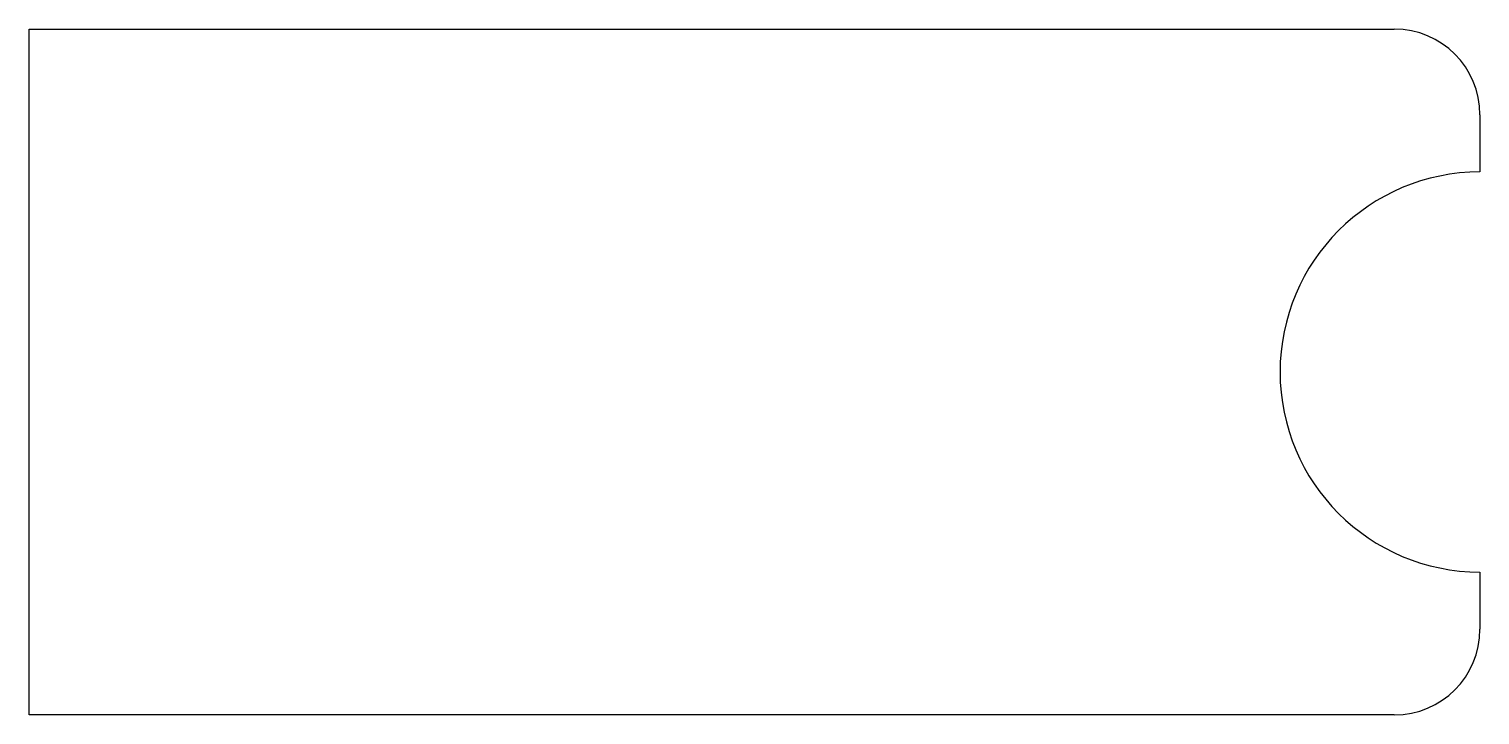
# Model space of a CAD drawing. Extents: x -31 to 19.8, y -12 to 12.
import ezdxf

# ---------------------------------------------------------------- set-up
doc = ezdxf.new("R2010")
doc.units = 0
doc.layers.get('0').update_dxf_attribs({"color": 253, "linetype": 'CONTINUOUS'})

msp = doc.modelspace()

# ---------------------------------------------------------------- linework, layer by layer
at = {"color": 38}
for p, q in [((-31, 12), (16.8, 12)), ((-31, -12), (-31, 12)), ((19.8, 9), (19.8, 7)), ((19.8, -7), (19.8, -9)), ((16.8, -12), (-31, -12))]:
    msp.add_line(p, q, dxfattribs=at)
for centre, radius, start, end in [((16.8, 9), 3, 0, 90), ((19.8, 0), 7, 90, 270), ((16.8, -9), 3, 270, 360)]:
    msp.add_arc(centre, radius, start, end, dxfattribs=at)

doc.saveas('drawing.dxf')
